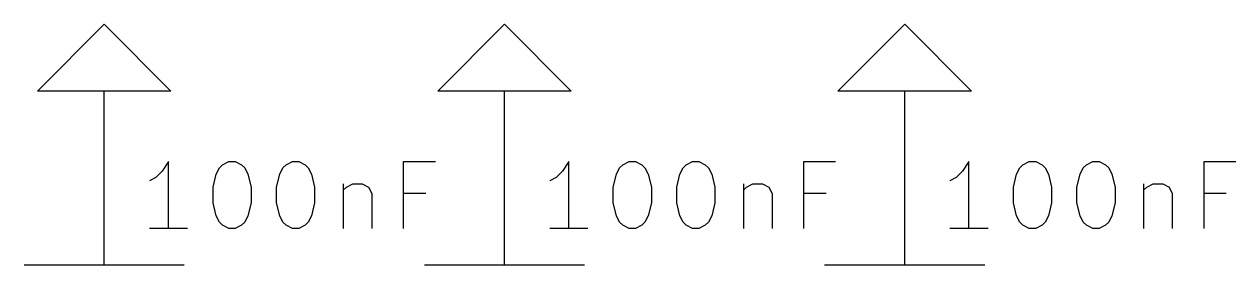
# Model space of a CAD drawing. Header units: inches. Extents: x 0.4 to 16.1, y -11.3 to -0.4.
# Drawn here: x 12.44 to 13.348, y -2.03 to -1.85 of the extents above; entities that cross this region are included whole.
import ezdxf

# ---------------------------------------------------------------- set-up
doc = ezdxf.new("R2010")
doc.units = ezdxf.units.IN
doc.header["$MEASUREMENT"] = 0
doc.layers.add('GREENSIXTYFIVE', color=129, linetype='CONTINUOUS')
doc.layers.add('RED', color=14, linetype='CONTINUOUS')

msp = doc.modelspace()

# ---------------------------------------------------------------- linework, layer by layer
at = {"layer": 'GREENSIXTYFIVE', "linetype": 'CONTINUOUS'}
for p, q in [((12.54343, -1.95994), (12.53866, -1.9647)), ((12.54343, -1.95994), (12.53866, -1.9647)), ((12.54819, -1.9528), (12.54343, -1.95994)), ((12.54819, -1.9528), (12.54343, -1.95994)), ((12.54819, -2.0028), (12.54819, -1.9528)), ((12.54819, -2.0028), (12.54819, -1.9528)), ((12.5839, -1.96232), (12.58628, -1.95756)), ((12.5839, -1.96232), (12.58628, -1.95756)), ((12.58628, -1.95756), (12.58866, -1.95518)), ((12.58628, -1.95756), (12.58866, -1.95518)), ((12.58866, -1.95518), (12.59342, -1.9528)), ((12.58866, -1.95518), (12.59342, -1.9528)), ((12.59342, -1.9528), (12.59819, -1.9528)), ((12.59342, -1.9528), (12.59819, -1.9528)), ((12.59819, -1.9528), (12.60294, -1.95518)), ((12.59819, -1.9528), (12.60294, -1.95518)), ((12.60294, -1.95518), (12.60533, -1.95756)), ((12.60294, -1.95518), (12.60533, -1.95756)), ((12.60533, -1.95756), (12.60771, -1.96232)), ((12.60533, -1.95756), (12.60771, -1.96232)), ((12.63152, -1.96232), (12.6339, -1.95756)), ((12.63152, -1.96232), (12.6339, -1.95756)), ((12.6339, -1.95756), (12.63628, -1.95518)), ((12.6339, -1.95756), (12.63628, -1.95518)), ((12.63628, -1.95518), (12.64104, -1.9528)), ((12.63628, -1.95518), (12.64104, -1.9528)), ((12.64104, -1.9528), (12.6458, -1.9528)), ((12.64104, -1.9528), (12.6458, -1.9528)), ((12.6458, -1.9528), (12.65056, -1.95518)), ((12.6458, -1.9528), (12.65056, -1.95518)), ((12.65056, -1.95518), (12.65294, -1.95756)), ((12.65056, -1.95518), (12.65294, -1.95756)), ((12.65294, -1.95756), (12.65533, -1.96232)), ((12.65294, -1.95756), (12.65533, -1.96232)), ((12.72437, -2.0028), (12.72437, -1.9528)), ((12.72437, -1.9528), (12.74818, -1.9528)), ((12.72437, -2.0028), (12.72437, -1.9528)), ((12.72437, -1.9528), (12.74818, -1.9528)), ((12.84343, -1.95994), (12.83866, -1.9647)), ((12.84343, -1.95994), (12.83866, -1.9647)), ((12.84819, -1.9528), (12.84343, -1.95994)), ((12.84819, -1.9528), (12.84343, -1.95994)), ((12.84819, -2.0028), (12.84819, -1.9528)), ((12.84819, -2.0028), (12.84819, -1.9528)), ((12.8839, -1.96232), (12.88628, -1.95756)), ((12.8839, -1.96232), (12.88628, -1.95756)), ((12.88628, -1.95756), (12.88866, -1.95518)), ((12.88628, -1.95756), (12.88866, -1.95518)), ((12.88866, -1.95518), (12.89342, -1.9528)), ((12.88866, -1.95518), (12.89342, -1.9528)), ((12.89342, -1.9528), (12.89819, -1.9528)), ((12.89342, -1.9528), (12.89819, -1.9528)), ((12.89819, -1.9528), (12.90294, -1.95518)), ((12.89819, -1.9528), (12.90294, -1.95518)), ((12.90294, -1.95518), (12.90533, -1.95756)), ((12.90294, -1.95518), (12.90533, -1.95756)), ((12.90533, -1.95756), (12.90771, -1.96232)), ((12.90533, -1.95756), (12.90771, -1.96232)), ((12.93152, -1.96232), (12.9339, -1.95756)), ((12.93152, -1.96232), (12.9339, -1.95756)), ((12.9339, -1.95756), (12.93628, -1.95518)), ((12.9339, -1.95756), (12.93628, -1.95518)), ((12.93628, -1.95518), (12.94104, -1.9528)), ((12.93628, -1.95518), (12.94104, -1.9528)), ((12.94104, -1.9528), (12.9458, -1.9528)), ((12.94104, -1.9528), (12.9458, -1.9528)), ((12.9458, -1.9528), (12.95056, -1.95518)), ((12.9458, -1.9528), (12.95056, -1.95518)), ((12.95056, -1.95518), (12.95294, -1.95756)), ((12.95056, -1.95518), (12.95294, -1.95756)), ((12.95294, -1.95756), (12.95533, -1.96232)), ((12.95294, -1.95756), (12.95533, -1.96232)), ((13.02437, -2.0028), (13.02437, -1.9528)), ((13.02437, -1.9528), (13.04818, -1.9528)), ((13.02437, -2.0028), (13.02437, -1.9528)), ((13.02437, -1.9528), (13.04818, -1.9528)), ((13.14343, -1.95994), (13.13866, -1.9647)), ((13.14343, -1.95994), (13.13866, -1.9647)), ((13.14819, -1.9528), (13.14343, -1.95994)), ((13.14819, -1.9528), (13.14343, -1.95994)), ((13.14819, -2.0028), (13.14819, -1.9528)), ((13.14819, -2.0028), (13.14819, -1.9528)), ((13.1839, -1.96232), (13.18628, -1.95756)), ((13.1839, -1.96232), (13.18628, -1.95756)), ((13.18628, -1.95756), (13.18866, -1.95518)), ((13.18628, -1.95756), (13.18866, -1.95518)), ((13.18866, -1.95518), (13.19342, -1.9528)), ((13.18866, -1.95518), (13.19342, -1.9528)), ((13.19342, -1.9528), (13.19819, -1.9528)), ((13.19342, -1.9528), (13.19819, -1.9528)), ((13.19819, -1.9528), (13.20294, -1.95518)), ((13.19819, -1.9528), (13.20294, -1.95518)), ((13.20294, -1.95518), (13.20533, -1.95756)), ((13.20294, -1.95518), (13.20533, -1.95756)), ((13.20533, -1.95756), (13.20771, -1.96232)), ((13.20533, -1.95756), (13.20771, -1.96232)), ((13.23152, -1.96232), (13.2339, -1.95756)), ((13.23152, -1.96232), (13.2339, -1.95756)), ((13.2339, -1.95756), (13.23628, -1.95518)), ((13.2339, -1.95756), (13.23628, -1.95518)), ((13.23628, -1.95518), (13.24104, -1.9528)), ((13.23628, -1.95518), (13.24104, -1.9528)), ((13.24104, -1.9528), (13.2458, -1.9528)), ((13.24104, -1.9528), (13.2458, -1.9528)), ((13.2458, -1.9528), (13.25056, -1.95518)), ((13.2458, -1.9528), (13.25056, -1.95518)), ((13.25056, -1.95518), (13.25294, -1.95756)), ((13.25056, -1.95518), (13.25294, -1.95756)), ((13.25294, -1.95756), (13.25533, -1.96232)), ((13.25294, -1.95756), (13.25533, -1.96232)), ((13.32437, -2.0028), (13.32437, -1.9528)), ((13.32437, -1.9528), (13.34818, -1.9528)), ((13.32437, -2.0028), (13.32437, -1.9528)), ((13.32437, -1.9528), (13.34818, -1.9528)), ((12.53866, -1.9647), (12.5339, -1.96709)), ((12.53866, -1.9647), (12.5339, -1.96709)), ((12.58152, -1.97185), (12.5839, -1.96232)), ((12.58152, -1.97185), (12.5839, -1.96232)), ((12.60771, -1.96232), (12.61009, -1.97185)), ((12.60771, -1.96232), (12.61009, -1.97185)), ((12.62914, -1.97185), (12.63152, -1.96232)), ((12.62914, -1.97185), (12.63152, -1.96232)), ((12.65533, -1.96232), (12.65771, -1.97185)), ((12.65533, -1.96232), (12.65771, -1.97185)), ((12.67913, -1.96947), (12.67913, -2.0028)), ((12.67913, -1.96947), (12.67913, -2.0028)), ((12.68152, -1.97185), (12.68628, -1.96947)), ((12.68152, -1.97185), (12.68628, -1.96947)), ((12.68628, -1.96947), (12.69342, -1.96947)), ((12.68628, -1.96947), (12.69342, -1.96947)), ((12.69342, -1.96947), (12.69818, -1.97185)), ((12.69342, -1.96947), (12.69818, -1.97185)), ((12.83866, -1.9647), (12.8339, -1.96709)), ((12.83866, -1.9647), (12.8339, -1.96709)), ((12.88152, -1.97185), (12.8839, -1.96232)), ((12.88152, -1.97185), (12.8839, -1.96232)), ((12.90771, -1.96232), (12.91009, -1.97185)), ((12.90771, -1.96232), (12.91009, -1.97185)), ((12.92914, -1.97185), (12.93152, -1.96232)), ((12.92914, -1.97185), (12.93152, -1.96232)), ((12.95533, -1.96232), (12.95771, -1.97185)), ((12.95533, -1.96232), (12.95771, -1.97185)), ((12.97913, -1.96947), (12.97913, -2.0028)), ((12.97913, -1.96947), (12.97913, -2.0028)), ((12.98152, -1.97185), (12.98628, -1.96947)), ((12.98152, -1.97185), (12.98628, -1.96947)), ((12.98628, -1.96947), (12.99342, -1.96947)), ((12.98628, -1.96947), (12.99342, -1.96947)), ((12.99342, -1.96947), (12.99818, -1.97185)), ((12.99342, -1.96947), (12.99818, -1.97185)), ((13.13866, -1.9647), (13.1339, -1.96709)), ((13.13866, -1.9647), (13.1339, -1.96709)), ((13.18152, -1.97185), (13.1839, -1.96232)), ((13.18152, -1.97185), (13.1839, -1.96232)), ((13.20771, -1.96232), (13.21009, -1.97185)), ((13.20771, -1.96232), (13.21009, -1.97185)), ((13.22914, -1.97185), (13.23152, -1.96232)), ((13.22914, -1.97185), (13.23152, -1.96232)), ((13.25533, -1.96232), (13.25771, -1.97185)), ((13.25533, -1.96232), (13.25771, -1.97185)), ((13.27913, -1.96947), (13.27913, -2.0028)), ((13.27913, -1.96947), (13.27913, -2.0028)), ((13.28152, -1.97185), (13.28628, -1.96947)), ((13.28152, -1.97185), (13.28628, -1.96947)), ((13.28628, -1.96947), (13.29342, -1.96947)), ((13.28628, -1.96947), (13.29342, -1.96947)), ((13.29342, -1.96947), (13.29818, -1.97185)), ((13.29342, -1.96947), (13.29818, -1.97185)), ((12.58152, -1.98375), (12.58152, -1.97185)), ((12.58152, -1.98375), (12.58152, -1.97185)), ((12.61009, -1.97185), (12.61009, -1.98375)), ((12.61009, -1.97185), (12.61009, -1.98375)), ((12.62914, -1.98375), (12.62914, -1.97185)), ((12.62914, -1.98375), (12.62914, -1.97185)), ((12.65771, -1.97185), (12.65771, -1.98375)), ((12.65771, -1.97185), (12.65771, -1.98375)), ((12.67913, -1.97423), (12.68152, -1.97185)), ((12.67913, -1.97423), (12.68152, -1.97185)), ((12.69818, -1.97185), (12.70056, -1.97661)), ((12.69818, -1.97185), (12.70056, -1.97661)), ((12.70056, -1.97661), (12.70056, -2.0028)), ((12.70056, -1.97661), (12.70056, -2.0028)), ((12.74104, -1.97661), (12.72437, -1.97661)), ((12.74104, -1.97661), (12.72437, -1.97661)), ((12.88152, -1.98375), (12.88152, -1.97185)), ((12.88152, -1.98375), (12.88152, -1.97185)), ((12.91009, -1.97185), (12.91009, -1.98375)), ((12.91009, -1.97185), (12.91009, -1.98375)), ((12.92914, -1.98375), (12.92914, -1.97185)), ((12.92914, -1.98375), (12.92914, -1.97185)), ((12.95771, -1.97185), (12.95771, -1.98375)), ((12.95771, -1.97185), (12.95771, -1.98375)), ((12.97913, -1.97423), (12.98152, -1.97185)), ((12.97913, -1.97423), (12.98152, -1.97185)), ((12.99818, -1.97185), (13.00056, -1.97661)), ((12.99818, -1.97185), (13.00056, -1.97661)), ((13.00056, -1.97661), (13.00056, -2.0028)), ((13.00056, -1.97661), (13.00056, -2.0028)), ((13.04104, -1.97661), (13.02437, -1.97661)), ((13.04104, -1.97661), (13.02437, -1.97661)), ((13.18152, -1.98375), (13.18152, -1.97185)), ((13.18152, -1.98375), (13.18152, -1.97185)), ((13.21009, -1.97185), (13.21009, -1.98375)), ((13.21009, -1.97185), (13.21009, -1.98375)), ((13.22914, -1.98375), (13.22914, -1.97185)), ((13.22914, -1.98375), (13.22914, -1.97185)), ((13.25771, -1.97185), (13.25771, -1.98375)), ((13.25771, -1.97185), (13.25771, -1.98375)), ((13.27913, -1.97423), (13.28152, -1.97185)), ((13.27913, -1.97423), (13.28152, -1.97185)), ((13.29818, -1.97185), (13.30056, -1.97661)), ((13.29818, -1.97185), (13.30056, -1.97661)), ((13.30056, -1.97661), (13.30056, -2.0028)), ((13.30056, -1.97661), (13.30056, -2.0028)), ((13.34104, -1.97661), (13.32437, -1.97661)), ((13.34104, -1.97661), (13.32437, -1.97661)), ((12.5839, -1.99328), (12.58152, -1.98375)), ((12.5839, -1.99328), (12.58152, -1.98375)), ((12.61009, -1.98375), (12.60771, -1.99328)), ((12.61009, -1.98375), (12.60771, -1.99328)), ((12.63152, -1.99328), (12.62914, -1.98375)), ((12.63152, -1.99328), (12.62914, -1.98375)), ((12.65771, -1.98375), (12.65533, -1.99328)), ((12.65771, -1.98375), (12.65533, -1.99328)), ((12.8839, -1.99328), (12.88152, -1.98375)), ((12.8839, -1.99328), (12.88152, -1.98375)), ((12.91009, -1.98375), (12.90771, -1.99328)), ((12.91009, -1.98375), (12.90771, -1.99328)), ((12.93152, -1.99328), (12.92914, -1.98375)), ((12.93152, -1.99328), (12.92914, -1.98375)), ((12.95771, -1.98375), (12.95533, -1.99328)), ((12.95771, -1.98375), (12.95533, -1.99328)), ((13.1839, -1.99328), (13.18152, -1.98375)), ((13.1839, -1.99328), (13.18152, -1.98375)), ((13.21009, -1.98375), (13.20771, -1.99328)), ((13.21009, -1.98375), (13.20771, -1.99328)), ((13.23152, -1.99328), (13.22914, -1.98375)), ((13.23152, -1.99328), (13.22914, -1.98375)), ((13.25771, -1.98375), (13.25533, -1.99328)), ((13.25771, -1.98375), (13.25533, -1.99328)), ((12.58628, -1.99804), (12.5839, -1.99328)), ((12.58628, -1.99804), (12.5839, -1.99328)), ((12.60771, -1.99328), (12.60533, -1.99804)), ((12.60771, -1.99328), (12.60533, -1.99804)), ((12.6339, -1.99804), (12.63152, -1.99328)), ((12.6339, -1.99804), (12.63152, -1.99328)), ((12.65533, -1.99328), (12.65294, -1.99804)), ((12.65533, -1.99328), (12.65294, -1.99804)), ((12.88628, -1.99804), (12.8839, -1.99328)), ((12.88628, -1.99804), (12.8839, -1.99328)), ((12.90771, -1.99328), (12.90533, -1.99804)), ((12.90771, -1.99328), (12.90533, -1.99804)), ((12.9339, -1.99804), (12.93152, -1.99328)), ((12.9339, -1.99804), (12.93152, -1.99328)), ((12.95533, -1.99328), (12.95294, -1.99804)), ((12.95533, -1.99328), (12.95294, -1.99804)), ((13.18628, -1.99804), (13.1839, -1.99328)), ((13.18628, -1.99804), (13.1839, -1.99328)), ((13.20771, -1.99328), (13.20533, -1.99804)), ((13.20771, -1.99328), (13.20533, -1.99804)), ((13.2339, -1.99804), (13.23152, -1.99328)), ((13.2339, -1.99804), (13.23152, -1.99328)), ((13.25533, -1.99328), (13.25294, -1.99804)), ((13.25533, -1.99328), (13.25294, -1.99804)), ((12.56247, -2.0028), (12.5339, -2.0028)), ((12.56247, -2.0028), (12.5339, -2.0028)), ((12.58866, -2.00042), (12.58628, -1.99804)), ((12.58866, -2.00042), (12.58628, -1.99804)), ((12.59342, -2.0028), (12.58866, -2.00042)), ((12.59342, -2.0028), (12.58866, -2.00042)), ((12.59819, -2.0028), (12.59342, -2.0028)), ((12.59819, -2.0028), (12.59342, -2.0028)), ((12.60294, -2.00042), (12.59819, -2.0028)), ((12.60294, -2.00042), (12.59819, -2.0028)), ((12.60533, -1.99804), (12.60294, -2.00042)), ((12.60533, -1.99804), (12.60294, -2.00042)), ((12.63628, -2.00042), (12.6339, -1.99804)), ((12.63628, -2.00042), (12.6339, -1.99804)), ((12.64104, -2.0028), (12.63628, -2.00042)), ((12.64104, -2.0028), (12.63628, -2.00042)), ((12.6458, -2.0028), (12.64104, -2.0028)), ((12.6458, -2.0028), (12.64104, -2.0028)), ((12.65056, -2.00042), (12.6458, -2.0028)), ((12.65056, -2.00042), (12.6458, -2.0028)), ((12.65294, -1.99804), (12.65056, -2.00042)), ((12.65294, -1.99804), (12.65056, -2.00042)), ((12.86247, -2.0028), (12.8339, -2.0028)), ((12.86247, -2.0028), (12.8339, -2.0028)), ((12.88866, -2.00042), (12.88628, -1.99804)), ((12.88866, -2.00042), (12.88628, -1.99804)), ((12.89342, -2.0028), (12.88866, -2.00042)), ((12.89342, -2.0028), (12.88866, -2.00042)), ((12.89819, -2.0028), (12.89342, -2.0028)), ((12.89819, -2.0028), (12.89342, -2.0028)), ((12.90294, -2.00042), (12.89819, -2.0028)), ((12.90294, -2.00042), (12.89819, -2.0028)), ((12.90533, -1.99804), (12.90294, -2.00042)), ((12.90533, -1.99804), (12.90294, -2.00042)), ((12.93628, -2.00042), (12.9339, -1.99804)), ((12.93628, -2.00042), (12.9339, -1.99804)), ((12.94104, -2.0028), (12.93628, -2.00042)), ((12.94104, -2.0028), (12.93628, -2.00042)), ((12.9458, -2.0028), (12.94104, -2.0028)), ((12.9458, -2.0028), (12.94104, -2.0028)), ((12.95056, -2.00042), (12.9458, -2.0028)), ((12.95056, -2.00042), (12.9458, -2.0028)), ((12.95294, -1.99804), (12.95056, -2.00042)), ((12.95294, -1.99804), (12.95056, -2.00042)), ((13.16247, -2.0028), (13.1339, -2.0028)), ((13.16247, -2.0028), (13.1339, -2.0028)), ((13.18866, -2.00042), (13.18628, -1.99804)), ((13.18866, -2.00042), (13.18628, -1.99804)), ((13.19342, -2.0028), (13.18866, -2.00042)), ((13.19342, -2.0028), (13.18866, -2.00042)), ((13.19819, -2.0028), (13.19342, -2.0028)), ((13.19819, -2.0028), (13.19342, -2.0028)), ((13.20294, -2.00042), (13.19819, -2.0028)), ((13.20294, -2.00042), (13.19819, -2.0028)), ((13.20533, -1.99804), (13.20294, -2.00042)), ((13.20533, -1.99804), (13.20294, -2.00042)), ((13.23628, -2.00042), (13.2339, -1.99804)), ((13.23628, -2.00042), (13.2339, -1.99804)), ((13.24104, -2.0028), (13.23628, -2.00042)), ((13.24104, -2.0028), (13.23628, -2.00042)), ((13.2458, -2.0028), (13.24104, -2.0028)), ((13.2458, -2.0028), (13.24104, -2.0028)), ((13.25056, -2.00042), (13.2458, -2.0028)), ((13.25056, -2.00042), (13.2458, -2.0028)), ((13.25294, -1.99804), (13.25056, -2.00042)), ((13.25294, -1.99804), (13.25056, -2.00042))]:
    msp.add_line(p, q, dxfattribs=at)
at = {"layer": 'RED', "linetype": 'CONTINUOUS'}
for p, q in [((12.45, -1.9), (12.5, -1.85)), ((12.5, -1.85), (12.55, -1.9)), ((12.75, -1.9), (12.8, -1.85)), ((12.8, -1.85), (12.85, -1.9)), ((13.05, -1.9), (13.1, -1.85)), ((13.1, -1.85), (13.15, -1.9)), ((12.5, -1.9), (12.45, -1.9)), ((12.5, -1.95), (12.5, -1.9)), ((12.55, -1.9), (12.5, -1.9)), ((12.8, -1.9), (12.75, -1.9)), ((12.8, -1.95), (12.8, -1.9)), ((12.85, -1.9), (12.8, -1.9)), ((13.1, -1.9), (13.05, -1.9)), ((13.1, -1.95), (13.1, -1.9)), ((13.15, -1.9), (13.1, -1.9)), ((12.5, -2.03), (12.5, -1.95)), ((12.5, -2.03), (12.5, -1.95)), ((12.8, -2.03), (12.8, -1.95)), ((12.8, -2.03), (12.8, -1.95)), ((13.1, -2.03), (13.1, -1.95)), ((13.1, -2.03), (13.1, -1.95)), ((12.44, -2.03), (12.56, -2.03)), ((12.74, -2.03), (12.86, -2.03)), ((13.04, -2.03), (13.16, -2.03))]:
    msp.add_line(p, q, dxfattribs=at)

doc.saveas('drawing.dxf')
